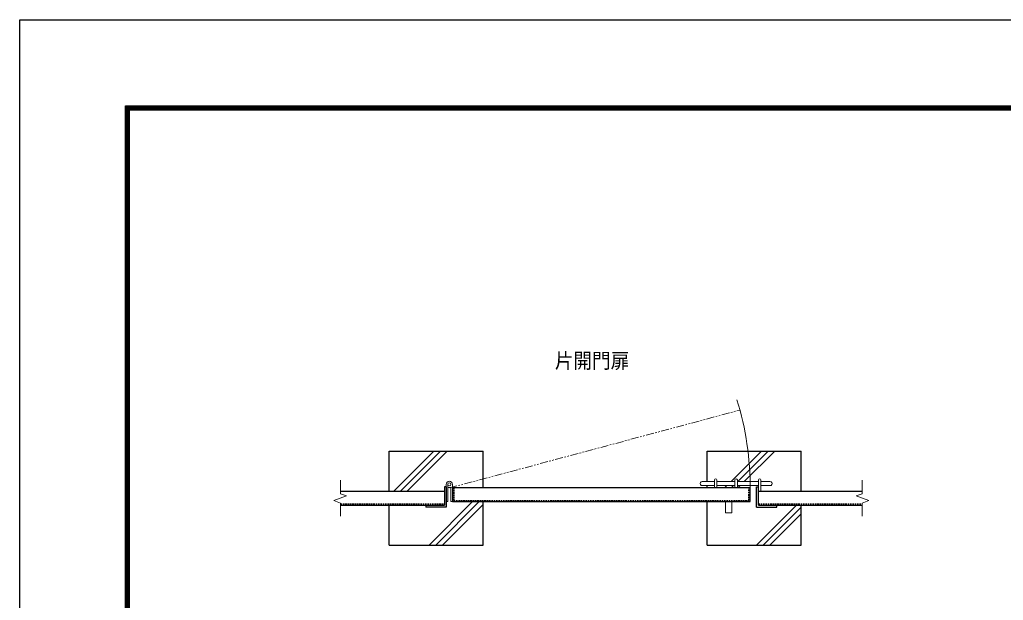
# Model space of a CAD drawing. Units: millimetres, scale not verified. Extents: x -5250 to 5250, y -3712 to 3712.
# Drawn here: x -5250 to -2111, y 1861 to 3712 of the extents above; entities that cross this region are included whole.
import ezdxf
from ezdxf.enums import TextEntityAlignment as Align

# ---------------------------------------------------------------- set-up
doc = ezdxf.new("R2010")
doc.units = ezdxf.units.MM
doc.header["$LTSCALE"] = 20
doc.linetypes.add('USER2', pattern=[0.375, 0.25, -0.125])
doc.linetypes.add('USER3', pattern=[2.5, 1.25, -0.25, 0.25, -0.25, 0.25, -0.25])
for name, color, linetype, lineweight in [('0-0_D-TTL', 7, 'Continuous', 25), ('0-2_D-STR-TXT', 7, 'Continuous', 13), ('0-3_D-STR1', 1, 'Continuous', 25), ('0-4_D-STR3', 3, 'Continuous', 13), ('0-5_D-BMK', 2, 'Continuous', 13), ('0-B_D-STR4', 7, 'Continuous', 25)]:
    doc.layers.add(name, color=color, linetype=linetype, lineweight=lineweight)
doc.styles.add('ＭＳ ゴシック', font='')
doc.styles.get('ＭＳ ゴシック').set_extended_font_data('MS Gothic')

msp = doc.modelspace()

# ---------------------------------------------------------------- linework, layer by layer
at = {"layer": '0-0_D-TTL', "color": 2}
msp.add_lwpolyline([(-5249.84, 3712.5), (5250.16, 3712.5), (5250.16, -3712.5), (-5249.84, -3712.5)], close=True, dxfattribs=at)
at = {"layer": '0-0_D-TTL'}
for points in [[(-4912.34, 3437.5), (4912.66, 3437.5), (4912.66, -3437.5), (-4912.34, -3437.5)], [(-4909.21, 3434.37), (4909.54, 3434.37), (4909.54, -3434.37), (-4909.21, -3434.37)], [(-4906.09, 3431.25), (4906.41, 3431.25), (4906.41, -3431.25), (-4906.09, -3431.25)], [(-4902.96, 3428.12), (4903.29, 3428.12), (4903.29, -3428.12), (-4902.96, -3428.12)], [(-4899.84, 3425), (4900.16, 3425), (4900.16, -3425), (-4899.84, -3425)]]:
    msp.add_lwpolyline(points, close=True, dxfattribs=at)
at = {"layer": '0-3_D-STR1'}
for p, q in [((-4226.37, 2208.96), (-3894.8, 2208.96)), ((-3888.8, 2222.96), (-3888.8, 2157.96)), ((-3868.8, 2220.46), (-3868.8, 2175.46)), ((-3868.8, 2220.46), (-2918.8, 2220.46)), ((-2918.8, 2175.46), (-2918.8, 2220.46)), ((-2898.8, 2222.97), (-2892.8, 2222.97)), ((-2898.8, 2157.97), (-2898.8, 2222.97)), ((-2892.8, 2163.96), (-2892.8, 2222.97)), ((-2892.8, 2208.96), (-2561.24, 2208.96)), ((-3868.8, 2175.46), (-2918.8, 2175.46)), ((-4226.37, 2163.96), (-3894.8, 2163.96)), ((-3953.8, 2163.96), (-3953.8, 2157.96)), ((-3888.8, 2157.96), (-3953.8, 2157.96)), ((-2898.8, 2157.97), (-2833.8, 2157.97)), ((-2892.8, 2163.96), (-2561.24, 2163.96)), ((-2833.8, 2157.97), (-2833.8, 2163.96))]:
    msp.add_line(p, q, dxfattribs=at)
at = {"layer": '0-3_D-STR1', "linetype": 'USER2'}
for p, q in [((-3864.8, 2220.46), (-3864.8, 2179.46)), ((-2922.8, 2179.46), (-2922.8, 2220.46)), ((-4226.37, 2167.96), (-3894.8, 2167.96)), ((-3864.8, 2179.46), (-2922.8, 2179.46)), ((-2892.8, 2167.96), (-2561.24, 2167.96))]:
    msp.add_line(p, q, dxfattribs=at)
at = {"layer": '0-3_D-STR1'}
msp.add_lwpolyline([(-3888.8, 2222.96), (-3894.8, 2222.96), (-3894.8, 2163.96)], dxfattribs=at)
at = {"layer": '0-4_D-STR3'}
for p, q in [((-3888.8, 2222.96), (-3888.8, 2230.51)), ((-3883.8, 2230.46), (-3883.8, 2175.46)), ((-3868.8, 2230.46), (-3868.8, 2220.46)), ((-3071.82, 2239.46), (-3032.8, 2239.46)), ((-3032.8, 2220.46), (-3032.8, 2244.69)), ((-3024.8, 2220.46), (-3024.8, 2244.69)), ((-3024.8, 2239.46), (-2967.8, 2239.46)), ((-2967.8, 2220.46), (-2967.8, 2244.69)), ((-2959.8, 2220.46), (-2959.8, 2244.69)), ((-2959.8, 2239.46), (-2892.8, 2239.46)), ((-2892.8, 2208.96), (-2892.8, 2244.69)), ((-2884.8, 2208.96), (-2884.8, 2244.69)), ((-2884.8, 2239.46), (-2855.79, 2239.46)), ((-3873.8, 2221.8), (-3873.8, 2175.46)), ((-3071.82, 2226.46), (-3032.8, 2226.46)), ((-3024.8, 2226.46), (-2967.8, 2226.46)), ((-2959.8, 2226.46), (-2892.8, 2226.46)), ((-2884.8, 2226.46), (-2855.59, 2226.46)), ((-3883.8, 2175.46), (-3888.8, 2175.46)), ((-3868.8, 2175.46), (-3873.8, 2175.46)), ((-2997.45, 2175.46), (-2997.45, 2139.95)), ((-2977.45, 2175.46), (-2977.45, 2139.95)), ((-2997.45, 2139.95), (-2977.45, 2139.95))]:
    msp.add_line(p, q, dxfattribs=at)
msp.add_circle((-3878.8, 2230.46), 5, dxfattribs=at)
for centre, radius, start, end in [((-3878.8, 2230.46), 10, 0, 179.99992), ((-3072.02, 2232.96), 6.5, 88.20678, 271.79321), ((-3028.8, 2244.36), 4.02, 4.59605, 175.40387), ((-2963.8, 2244.36), 4.02, 4.59605, 175.40387), ((-2888.8, 2244.36), 4.02, 4.59605, 175.41039), ((-2855.59, 2232.96), 6.5, 268.20886, 91.79516), ((-3878.8, 2230.46), 10, 240.00095, 299.99969)]:
    msp.add_arc(centre, radius, start, end, dxfattribs=at)
at = {"layer": '0-5_D-BMK', "linetype": 'USER3'}
msp.add_line((-3878.8, 2218.96), (-2951.47, 2467.44), dxfattribs=at)
at = {"layer": '0-5_D-BMK'}
for p, q in [((-4226.37, 2243.96), (-4226.37, 2200.85)), ((-2561.24, 2243.96), (-2561.24, 2200.85)), ((-4226.37, 2200.85), (-4206.6, 2193.65)), ((-2561.24, 2200.85), (-2581, 2193.65)), ((-4247.49, 2178.77), (-4206.6, 2193.65)), ((-4226.37, 2171.08), (-4247.49, 2178.77)), ((-4226.37, 2171.08), (-4226.37, 2128.96)), ((-2540.11, 2178.77), (-2581, 2193.65)), ((-2561.24, 2171.08), (-2540.11, 2178.77)), ((-2561.24, 2171.08), (-2561.24, 2128.96))]:
    msp.add_line(p, q, dxfattribs=at)
msp.add_arc((-3878.8, 2218.96), 960, 359.76141, 17.06055, dxfattribs=at)
at = {"layer": '0-B_D-STR4'}
for p, q in [((-4071.3, 2336.46), (-3771.3, 2336.46)), ((-4071.3, 2208.96), (-4071.3, 2336.46)), ((-4055.49, 2208.96), (-3927.99, 2336.46)), ((-4034.27, 2208.96), (-3906.77, 2336.46)), ((-4013.06, 2208.96), (-3885.56, 2336.46)), ((-3771.3, 2220.46), (-3771.3, 2336.46)), ((-3056.3, 2336.46), (-2756.3, 2336.46)), ((-3056.3, 2239.46), (-3056.3, 2336.46)), ((-2979.99, 2239.46), (-2882.98, 2336.46)), ((-2958.77, 2239.46), (-2861.77, 2336.46)), ((-2937.56, 2239.46), (-2840.56, 2336.46)), ((-2756.3, 2208.96), (-2756.3, 2336.46)), ((-3056.3, 2220.46), (-3056.3, 2226.46)), ((-2998.98, 2220.46), (-2992.98, 2226.46)), ((-2977.77, 2220.46), (-2971.77, 2226.46)), ((-2956.56, 2220.46), (-2950.56, 2226.46)), ((-3943.48, 2036.46), (-3804.48, 2175.46)), ((-3922.27, 2036.46), (-3783.27, 2175.46)), ((-3901.05, 2036.46), (-3771.3, 2166.21)), ((-3771.3, 2036.46), (-3771.3, 2175.46)), ((-3056.3, 2036.46), (-3056.3, 2175.46)), ((-4071.3, 2036.46), (-4071.3, 2163.96)), ((-2898.48, 2036.46), (-2770.98, 2163.96)), ((-2877.26, 2036.46), (-2756.3, 2157.42)), ((-2856.05, 2036.46), (-2756.3, 2136.21)), ((-2756.3, 2036.46), (-2756.3, 2163.96)), ((-4071.3, 2036.46), (-3771.3, 2036.46)), ((-3056.3, 2036.46), (-2756.3, 2036.46))]:
    msp.add_line(p, q, dxfattribs=at)

# ---------------------------------------------------------------- texts
at = {"layer": '0-2_D-STR-TXT', "style": 'ＭＳ ゴシック', "width": 0.9}
msp.add_text('片開門扉', height=48.39, dxfattribs=at).set_placement((-3542.24, 2586.3), align=Align.BOTTOM_LEFT)

doc.saveas('drawing.dxf')
